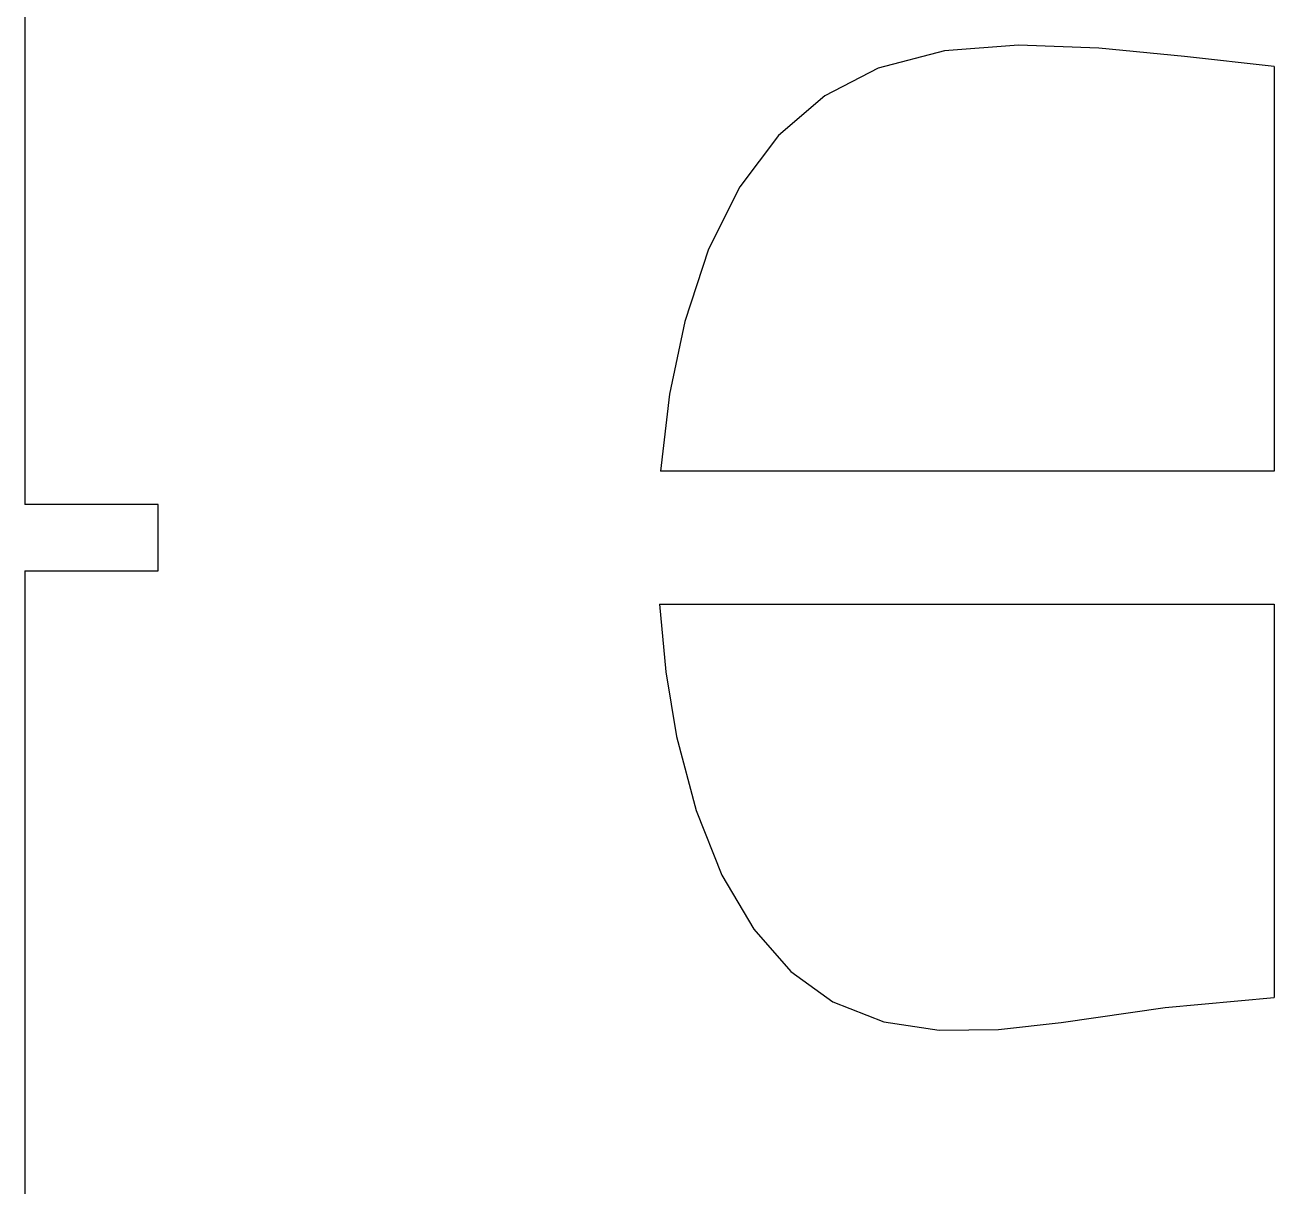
# Model space of a CAD drawing. Header units: millimetres. Extents: x -3928 to -434, y -548 to 1409.
# Drawn here: x -1656.5 to -1562.7, y 792.4 to 879.6 of the extents above; entities that cross this region are included whole.
import ezdxf

# ---------------------------------------------------------------- set-up
doc = ezdxf.new("R2010")
doc.units = ezdxf.units.MM
doc.header["$MEASUREMENT"] = 0
doc.layers.add('layer 1', color=7, linetype='Continuous')

msp = doc.modelspace()

# ---------------------------------------------------------------- linework, layer by layer
at = {"layer": 'layer 1', "color": 1, "lineweight": 25}
for points in [[(-1656.4705, 943.5706), (-1656.4705, 943.5706), (-1656.4705, 843.5705), (-1656.4705, 843.5705)], [(-1562.7205, 876.4314), (-1562.7205, 876.4314), (-1562.7205, 846.0706), (-1562.7205, 846.0706)], [(-1562.7205, 846.0706), (-1562.7205, 846.0706), (-1608.7658, 846.0706), (-1608.7658, 846.0706)], [(-1646.4707, 843.5705), (-1646.4707, 843.5705), (-1656.4705, 843.5705), (-1656.4705, 843.5705)], [(-1646.4707, 838.5706), (-1646.4707, 838.5706), (-1646.4707, 843.5705), (-1646.4707, 843.5705)], [(-1656.4705, 838.5706), (-1656.4705, 838.5706), (-1646.4707, 838.5706), (-1646.4707, 838.5706)], [(-1656.4705, 838.5706), (-1656.4705, 838.5706), (-1656.4705, 738.5708), (-1656.4705, 738.5708)], [(-1608.8423, 836.0704), (-1608.8423, 836.0704), (-1562.7205, 836.0704), (-1562.7205, 836.0704)], [(-1562.7205, 836.0704), (-1562.7205, 836.0704), (-1562.7205, 806.5472), (-1562.7205, 806.5472)]]:
    msp.add_open_spline(points, degree=3, dxfattribs=at)
for points, knots in [([(-1562.7205, 876.4314), (-1562.7205, 876.4314), (-1569.4282, 877.1881), (-1569.4282, 877.1881), (-1569.4282, 877.1881), (-1569.4282, 877.1881), (-1575.859, 877.816), (-1575.859, 877.816), (-1575.859, 877.816), (-1575.859, 877.816), (-1581.8989, 878.045), (-1581.8989, 878.045), (-1581.8989, 878.045), (-1581.8989, 878.045), (-1587.4527, 877.615), (-1587.4527, 877.615), (-1587.4527, 877.615), (-1587.4527, 877.615), (-1592.4445, 876.3086), (-1592.4445, 876.3086), (-1592.4445, 876.3086), (-1592.4445, 876.3086), (-1596.4397, 874.2403), (-1596.4397, 874.2403), (-1596.4397, 874.2403), (-1596.4397, 874.2403), (-1599.9008, 871.2727), (-1599.9008, 871.2727), (-1599.9008, 871.2727), (-1599.9008, 871.2727), (-1602.8113, 867.4112), (-1602.8113, 867.4112), (-1602.8113, 867.4112), (-1602.8113, 867.4112), (-1605.1618, 862.7182), (-1605.1618, 862.7182), (-1605.1618, 862.7182), (-1605.1618, 862.7182), (-1606.9486, 857.3094), (-1606.9486, 857.3094), (-1606.9486, 857.3094), (-1606.9486, 857.3094), (-1608.0937, 851.8481), (-1608.0937, 851.8481), (-1608.0937, 851.8481), (-1608.0937, 851.8481), (-1608.7658, 846.0706), (-1608.7658, 846.0706)], [0, 0, 0, 0, 0.0769231, 0.0769231, 0.0769231, 0.0769231, 0.1538462, 0.1538462, 0.1538462, 0.1538462, 0.2307692, 0.2307692, 0.2307692, 0.2307692, 0.3076923, 0.3076923, 0.3076923, 0.3076923, 0.3846154, 0.3846154, 0.3846154, 0.3846154, 0.4615385, 0.4615385, 0.4615385, 0.4615385, 0.5384615, 0.5384615, 0.5384615, 0.5384615, 0.6153846, 0.6153846, 0.6153846, 0.6153846, 0.6923077, 0.6923077, 0.6923077, 0.6923077, 0.7692308, 0.7692308, 0.7692308, 0.7692308, 0.8461538, 0.8461538, 0.8461538, 0.8461538, 1, 1, 1, 1]), ([(-1608.8423, 836.0704), (-1608.8423, 836.0704), (-1608.3693, 830.9908), (-1608.3693, 830.9908), (-1608.3693, 830.9908), (-1608.3693, 830.9908), (-1607.5568, 826.1405), (-1607.5568, 826.1405), (-1607.5568, 826.1405), (-1607.5568, 826.1405), (-1606.0946, 820.5969), (-1606.0946, 820.5969), (-1606.0946, 820.5969), (-1606.0946, 820.5969), (-1604.155, 815.7367), (-1604.155, 815.7367), (-1604.155, 815.7367), (-1604.155, 815.7367), (-1601.772, 811.6847), (-1601.772, 811.6847), (-1601.772, 811.6847), (-1601.772, 811.6847), (-1598.9829, 808.5136), (-1598.9829, 808.5136), (-1598.9829, 808.5136), (-1598.9829, 808.5136), (-1595.8284, 806.2374), (-1595.8284, 806.2374), (-1595.8284, 806.2374), (-1595.8284, 806.2374), (-1592.0071, 804.7201), (-1592.0071, 804.7201), (-1592.0071, 804.7201), (-1592.0071, 804.7201), (-1587.8485, 804.0904), (-1587.8485, 804.0904), (-1587.8485, 804.0904), (-1587.8485, 804.0904), (-1583.3997, 804.155), (-1583.3997, 804.155), (-1583.3997, 804.155), (-1583.3997, 804.155), (-1578.7017, 804.6757), (-1578.7017, 804.6757), (-1578.7017, 804.6757), (-1578.7017, 804.6757), (-1570.9029, 805.806), (-1570.9029, 805.806), (-1570.9029, 805.806), (-1570.9029, 805.806), (-1562.7205, 806.5472), (-1562.7205, 806.5472)], [0, 0, 0, 0, 0.0714286, 0.0714286, 0.0714286, 0.0714286, 0.1428571, 0.1428571, 0.1428571, 0.1428571, 0.2142857, 0.2142857, 0.2142857, 0.2142857, 0.2857143, 0.2857143, 0.2857143, 0.2857143, 0.3571429, 0.3571429, 0.3571429, 0.3571429, 0.4285714, 0.4285714, 0.4285714, 0.4285714, 0.5, 0.5, 0.5, 0.5, 0.5714286, 0.5714286, 0.5714286, 0.5714286, 0.6428571, 0.6428571, 0.6428571, 0.6428571, 0.7142857, 0.7142857, 0.7142857, 0.7142857, 0.7857143, 0.7857143, 0.7857143, 0.7857143, 0.8571429, 0.8571429, 0.8571429, 0.8571429, 1, 1, 1, 1])]:
    msp.add_open_spline(points, degree=3, knots=knots, dxfattribs=at)

doc.saveas('drawing.dxf')
